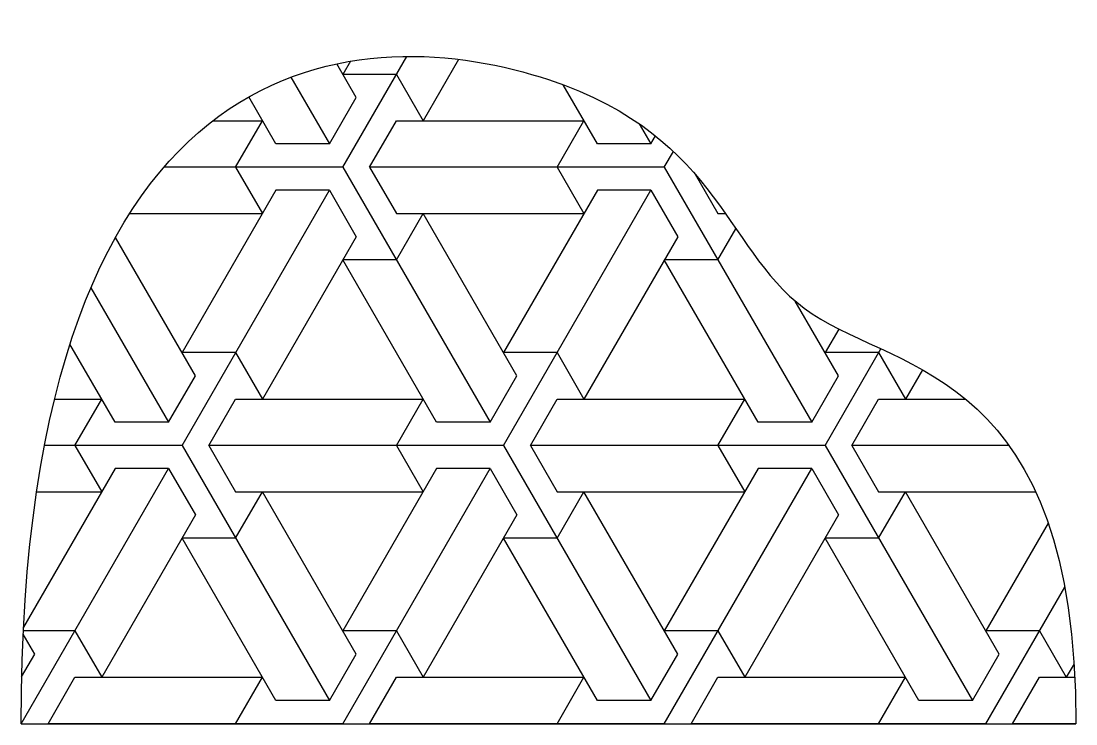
# Model space of a CAD drawing. Header units: millimetres. Extents: x 0 to 30, y 0 to 20.
import ezdxf

# ---------------------------------------------------------------- set-up
doc = ezdxf.new("R2010")
doc.units = ezdxf.units.MM
doc.layers.get('0').update_dxf_attribs({"lineweight": 25, "true_color": 0xffffff})

msp = doc.modelspace()

# ---------------------------------------------------------------- hatches: boundary and pattern name
h = msp.add_hatch()
h.set_pattern_fill('ESCHER', color=256, scale=0.3, style=0)
edge = h.paths.add_edge_path(flags=0)
edge.add_line((0, 0), (30, 0))
edge.add_spline(control_points=[(30, 0), (30, 10), (20, 10), (20, 20), (0, 20), (0, 0)], knot_values=[0, 0, 0, 0, 1, 2, 3, 3, 3, 3], degree=3, periodic=0)

# ---------------------------------------------------------------- linework, layer by layer
msp.add_line((0, 0), (30, 0))
msp.add_open_spline([(0, 0), (0, 20), (20, 20), (20, 10), (30, 10), (30, 0)], degree=3)

doc.saveas('drawing.dxf')
